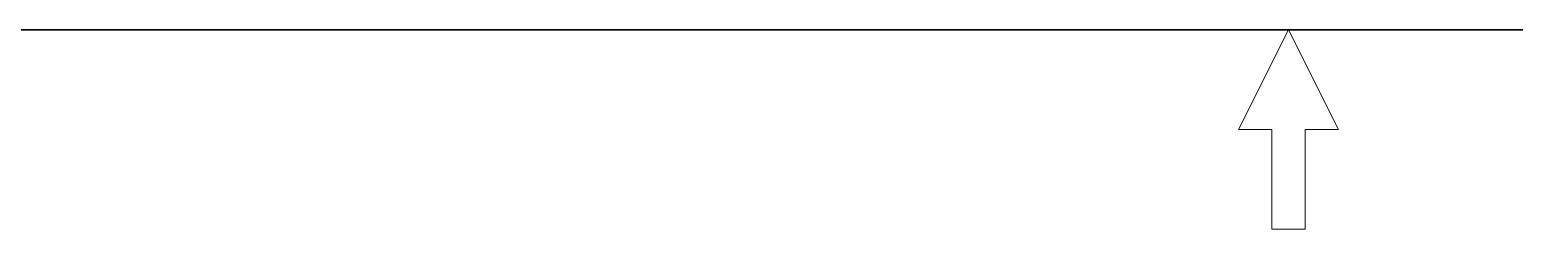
# Model space of a CAD drawing. Header units: inches. Extents: x 0.2 to 16.8, y 0.2 to 10.8.
# Drawn here: x 6.609 to 8.839, y 0.2 to 0.5 of the extents above; entities that cross this region are included whole.
import ezdxf

# ---------------------------------------------------------------- set-up
doc = ezdxf.new("R2010")
doc.units = ezdxf.units.IN
doc.header["$MEASUREMENT"] = 0

msp = doc.modelspace()

# ---------------------------------------------------------------- linework, layer by layer
at = {"color": 7, "linetype": 'Continuous', "lineweight": 30}
msp.add_line((0.5, 0.5), (16.5, 0.5), dxfattribs=at)
at = {"color": 7, "linetype": 'Continuous', "lineweight": 0}
for p, q in [((8.5, 0.5), (8.425, 0.35)), ((8.575, 0.35), (8.5, 0.5)), ((8.425, 0.35), (8.475, 0.35)), ((8.475, 0.2), (8.475, 0.35)), ((8.525, 0.35), (8.575, 0.35)), ((8.525, 0.35), (8.525, 0.2)), ((8.525, 0.2), (8.475, 0.2))]:
    msp.add_line(p, q, dxfattribs=at)

doc.saveas('drawing.dxf')
